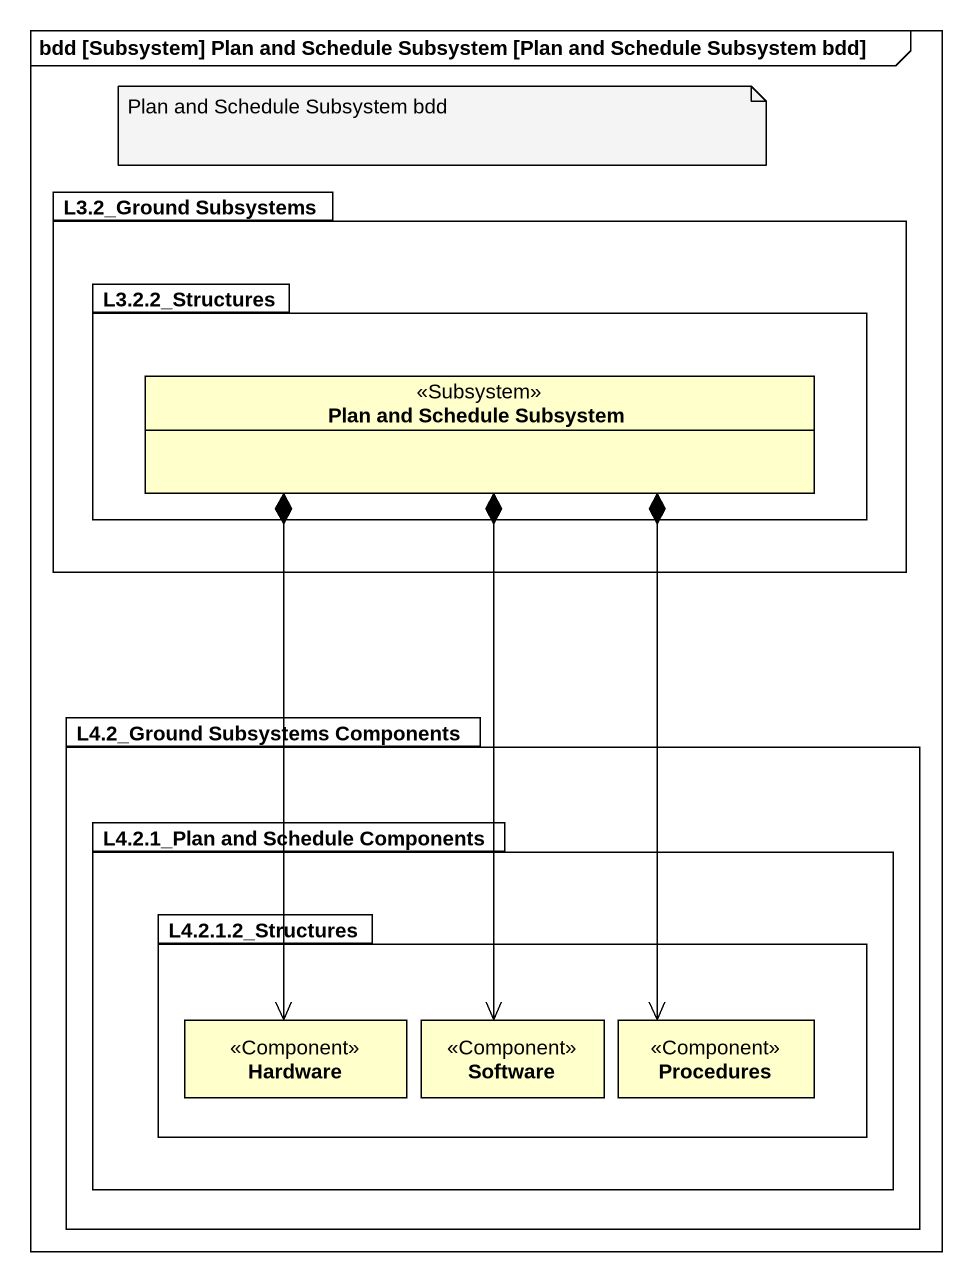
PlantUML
@startuml
mainframe bdd [Subsystem] Plan and Schedule Subsystem [Plan and Schedule Subsystem bdd]
hide circle
hide empty members
package "L3.2_Ground Subsystems" as L3_2_Ground_Subsystems {
  package "L3.2.2_Structures" as L3_2_2_Structures {
    class "Plan and Schedule Subsystem" as Plan_and_Schedule_Subsystem <<Subsystem>>
  }
}
package "L4.2_Ground Subsystems Components" as L4_2_Ground_Subsystems {
  package "L4.2.1_Plan and Schedule Components" as L4_2_1_Plan_and_Schedule {
    package "L4.2.1.2_Structures" as L4_2_1_2_Structures {
      class Hardware <<Component>>
      class Software <<Component>>
      class Procedures <<Component>>
    }
  }
}
Plan_and_Schedule_Subsystem *--> Hardware
Plan_and_Schedule_Subsystem *--> Software
Plan_and_Schedule_Subsystem *--> Procedures
note as N1
  Plan and Schedule Subsystem bdd
end note
@enduml
